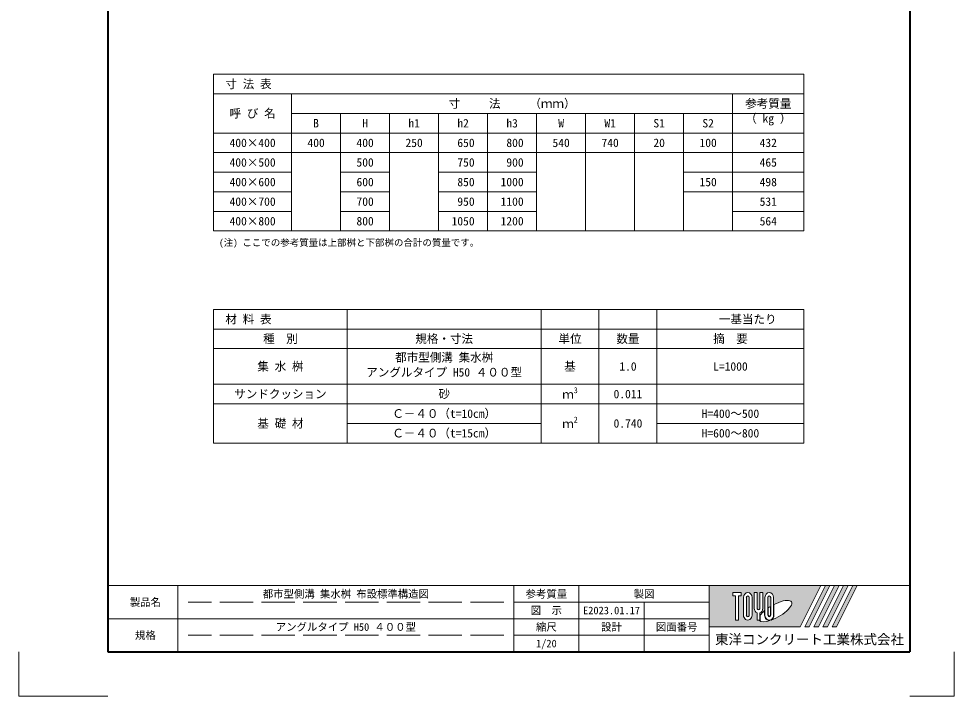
# Model space of a CAD drawing. Units: millimetres at full size; details may follow other scales. Extents: x 87398 to 114821, y -118528 to -105583.
# Drawn here: x 91838 to 96038, y -118528 to -115484 of the extents above; entities that cross this region are included whole.
import ezdxf
from ezdxf.enums import TextEntityAlignment as Align

# ---------------------------------------------------------------- set-up
doc = ezdxf.new("R2010")
doc.units = ezdxf.units.MM
doc.header["$LTSCALE"] = 25
doc.linetypes.add('DASHED', pattern=[7.5, 6, -1.5])
for name, color, linetype, lineweight in [('Defpoints_2', 8, 'Continuous', 0), ('図枠', 7, 'Continuous', 5), ('寸法・材料表', 7, 'Continuous', 13)]:
    doc.layers.add(name, color=color, linetype=linetype, lineweight=lineweight)
doc.styles.add('ＭＳ ゴシック', font='')
doc.styles.get('ＭＳ ゴシック').set_extended_font_data('MS Gothic')

msp = doc.modelspace()

# ---------------------------------------------------------------- hatches: boundary and pattern name
at = {"layer": '図枠'}
h = msp.add_hatch(color=256, dxfattribs=at)
h.paths.add_polyline_path([(94937.6, -118031.12), (94937.6, -118216.75), (95345.98, -118216.75), (95438.79, -118031.12)])
edge = h.paths.add_edge_path(flags=16)
edge.add_ellipse((95234.11, -118145.39), major_axis=(72.73, 40.71), ratio=0.3471473, start_angle=-144.31122, end_angle=72.1899, ccw=False)
edge.add_ellipse((95207.17, -118162.96), major_axis=(0, 24.75), ratio=0.8463542, start_angle=-160.70346, end_angle=-90)
edge.add_line((95228.12, -118162.96), (95228.12, -118115.78))
edge = h.paths.add_edge_path(flags=16)
edge.add_ellipse((95207.17, -118084.91), major_axis=(0, 22.85), ratio=0.8463541, start_angle=-90, end_angle=90, ccw=False)
edge.add_line((95226.51, -118084.91), (95226.51, -118162.96))
edge.add_ellipse((95207.17, -118162.96), major_axis=(0, 22.85), ratio=0.8463541, start_angle=90, end_angle=-90, ccw=False)
edge.add_line((95187.84, -118162.96), (95187.84, -118084.91))
edge = h.paths.add_edge_path(flags=16)
edge.add_line((95213.62, -118084.91), (95213.62, -118162.96))
edge.add_ellipse((95207.17, -118162.96), major_axis=(0, 7.62), ratio=0.8463541, start_angle=90, end_angle=-90, ccw=False)
edge.add_line((95200.73, -118162.96), (95200.73, -118084.91))
edge.add_ellipse((95207.17, -118084.91), major_axis=(0, 7.62), ratio=0.8463541, start_angle=-90, end_angle=90, ccw=False)
edge = h.paths.add_edge_path(flags=16)
edge.add_line((95212.01, -118124.8), (95212.01, -118162.96))
edge.add_ellipse((95207.17, -118162.96), major_axis=(0, 5.71), ratio=0.8463542, start_angle=90, end_angle=-90, ccw=False)
edge.add_line((95202.34, -118162.96), (95202.34, -118131.05))
edge.add_ellipse((95234.11, -118145.39), major_axis=(72.73, 40.71), ratio=0.3471473, start_angle=107.79174, end_angle=126.47132, ccw=False)
edge = h.paths.add_edge_path(flags=16)
edge.add_line((95178.17, -118062.06), (95178.17, -118132.03))
edge.add_ellipse((95158.83, -118132.03), major_axis=(0, 22.85), ratio=0.8463541, start_angle=-163.34117, end_angle=-90, ccw=False)
edge.add_line((95165.28, -118153.57), (95165.28, -118185.81))
edge.add_line((95165.28, -118185.81), (95152.39, -118185.81))
edge.add_line((95152.39, -118185.81), (95152.39, -118153.57))
edge.add_ellipse((95158.83, -118132.03), major_axis=(0, 22.85), ratio=0.8463541, start_angle=90, end_angle=163.34117, ccw=False)
edge.add_line((95139.5, -118132.03), (95139.5, -118062.06))
edge.add_line((95139.5, -118062.06), (95152.39, -118062.06))
edge.add_line((95152.39, -118062.06), (95152.39, -118132.03))
edge.add_ellipse((95158.83, -118132.03), major_axis=(0, 7.62), ratio=0.8463541, start_angle=90, end_angle=-90)
edge.add_line((95165.28, -118132.03), (95165.28, -118062.06))
edge.add_line((95165.28, -118062.06), (95178.17, -118062.06))
edge = h.paths.add_edge_path(flags=16)
edge.add_line((95186.23, -118143.26), (95186.23, -118162.96))
edge.add_ellipse((95207.17, -118162.96), major_axis=(0, 24.75), ratio=0.8463542, start_angle=90, end_angle=-171.54427)
edge.add_ellipse((95234.11, -118145.39), major_axis=(72.73, 40.71), ratio=0.3471473, start_angle=-178.64954, end_angle=-148.29244, ccw=False)
edge.add_line((95162.5, -118187.71), (95166.89, -118187.71))
edge.add_line((95166.89, -118187.71), (95166.89, -118163.58))
edge.add_ellipse((95234.11, -118145.39), major_axis=(72.73, 40.71), ratio=0.3471473, start_angle=148.21912, end_angle=165.90812, ccw=False)
edge = h.paths.add_edge_path(flags=16)
edge.add_ellipse((95110.49, -118084.91), major_axis=(0, 22.85), ratio=0.8463541, start_angle=-90, end_angle=90, ccw=False)
edge.add_line((95129.83, -118084.91), (95129.83, -118162.96))
edge.add_ellipse((95110.49, -118162.96), major_axis=(0, 22.85), ratio=0.8463541, start_angle=90, end_angle=-90, ccw=False)
edge.add_line((95091.16, -118162.96), (95091.16, -118084.91))
edge = h.paths.add_edge_path(flags=16)
edge.add_line((95116.94, -118084.91), (95116.94, -118162.96))
edge.add_ellipse((95110.49, -118162.96), major_axis=(0, 7.62), ratio=0.8463541, start_angle=90, end_angle=-90, ccw=False)
edge.add_line((95104.05, -118162.96), (95104.05, -118084.91))
edge.add_ellipse((95110.49, -118084.91), major_axis=(0, 7.62), ratio=0.8463541, start_angle=-90, end_angle=90, ccw=False)
h.paths.add_polyline_path([(95081.49, -118062.06), (95081.49, -118077.29), (95068.6, -118077.29), (95068.6, -118185.81), (95055.71, -118185.81), (95055.71, -118077.29), (95042.82, -118077.29), (95042.82, -118062.06)], flags=16)
for points in [[(95366.4, -118216.75), (95386.82, -118216.75), (95479.63, -118031.12), (95459.21, -118031.12)], [(95520.47, -118031.12), (95500.05, -118031.12), (95407.23, -118216.75), (95427.65, -118216.75)], [(95561.3, -118031.12), (95540.88, -118031.12), (95448.07, -118216.75), (95468.49, -118216.75)], [(95602.14, -118031.12), (95581.72, -118031.12), (95488.91, -118216.75), (95509.33, -118216.75)]]:
    msp.add_hatch(color=256, dxfattribs=at).paths.add_polyline_path(points)

# ---------------------------------------------------------------- linework, layer by layer
at = {"layer": 'Defpoints_2'}
for p, q in [((92712.6, -115733.86), (95362.6, -115733.86)), ((92712.6, -115733.86), (92712.6, -115821.86)), ((95362.6, -115733.86), (95362.6, -115821.86)), ((95042.6, -115909.86), (95362.6, -115909.86)), ((93062.6, -116085.86), (93282.6, -116085.86)), ((93502.6, -116085.86), (93722.6, -116085.86)), ((94162.6, -116085.86), (95042.6, -116085.86)), ((94822.6, -116261.86), (95042.6, -116261.86)), ((92712.6, -116790.33), (95362.6, -116790.33)), ((92712.6, -116790.33), (92712.6, -116878.33)), ((93312.6, -116790.33), (93312.6, -116878.33)), ((94182.6, -116790.33), (94182.6, -116878.33)), ((94442.6, -116790.33), (94442.6, -116878.33)), ((94702.6, -116790.33), (94702.6, -116878.33)), ((95362.6, -116790.33), (95362.6, -116878.33))]:
    msp.add_line(p, q, dxfattribs=at)
at = {"layer": 'Defpoints_2', "color": 1, "lineweight": 13}
for p, q in [((91837.6, -118328.12), (91837.6, -118528.12)), ((96037.6, -118328.12), (96037.6, -118528.12)), ((92237.6, -118528.12), (91837.6, -118528.12)), ((95837.6, -118528.12), (96037.6, -118528.12))]:
    msp.add_line(p, q, dxfattribs=at)
at = {"layer": '図枠', "lineweight": 40}
for p, q in [((92237.6, -112788.12), (92237.6, -118328.12)), ((95837.6, -112788.12), (95837.6, -118328.12)), ((92237.6, -118328.12), (95837.6, -118328.12))]:
    msp.add_line(p, q, dxfattribs=at)
at = {"layer": '図枠', "lineweight": 13}
for p, q in [((95837.6, -118031.12), (92237.6, -118031.12)), ((92552.6, -118328.12), (92552.6, -118031.12)), ((94060.1, -118328.12), (94060.1, -118031.12)), ((94352.6, -118328.12), (94352.6, -118031.12)), ((94937.6, -118328.12), (94937.6, -118031.12)), ((94937.6, -118105.37), (94060.1, -118105.37)), ((94645.1, -118328.12), (94645.1, -118105.37)), ((94937.6, -118179.62), (92237.6, -118179.62)), ((94937.6, -118253.87), (94060.1, -118253.87))]:
    msp.add_line(p, q, dxfattribs=at)
at = {"layer": '図枠'}
for p, q in [((94937.6, -118031.12), (95438.79, -118031.12)), ((95438.79, -118031.12), (95345.98, -118216.75)), ((95459.21, -118031.12), (95366.4, -118216.75)), ((95479.63, -118031.12), (95386.82, -118216.75)), ((95500.05, -118031.12), (95407.23, -118216.75)), ((95520.47, -118031.12), (95427.65, -118216.75)), ((95540.88, -118031.12), (95448.07, -118216.75)), ((95459.21, -118031.12), (95479.63, -118031.12)), ((95561.3, -118031.12), (95468.49, -118216.75)), ((95581.72, -118031.12), (95488.91, -118216.75)), ((95500.05, -118031.12), (95520.47, -118031.12)), ((95602.14, -118031.12), (95509.33, -118216.75)), ((95540.88, -118031.12), (95561.3, -118031.12)), ((95581.72, -118031.12), (95602.14, -118031.12)), ((95042.82, -118062.06), (95042.82, -118077.29)), ((95042.82, -118062.06), (95081.49, -118062.06)), ((95055.71, -118077.29), (95042.82, -118077.29)), ((95055.71, -118077.29), (95055.71, -118185.81)), ((95068.6, -118077.29), (95068.6, -118185.81)), ((95081.49, -118077.29), (95068.6, -118077.29)), ((95081.49, -118062.06), (95081.49, -118077.29)), ((95091.16, -118084.91), (95091.16, -118162.96)), ((95104.05, -118162.96), (95104.05, -118084.91)), ((95116.94, -118084.91), (95116.94, -118162.96)), ((95129.83, -118162.96), (95129.83, -118084.91)), ((95139.5, -118062.06), (95152.39, -118062.06)), ((95139.5, -118132.03), (95139.5, -118062.06)), ((95152.39, -118062.06), (95152.39, -118132.03)), ((95165.28, -118062.06), (95178.17, -118062.06)), ((95165.28, -118132.03), (95165.28, -118062.06)), ((95178.17, -118062.06), (95178.17, -118132.03)), ((95187.84, -118084.91), (95187.84, -118162.96)), ((95200.73, -118162.96), (95200.73, -118084.91)), ((95213.62, -118084.91), (95213.62, -118162.96)), ((95226.51, -118162.96), (95226.51, -118084.91)), ((95186.23, -118143.26), (95186.23, -118162.96)), ((95202.34, -118162.96), (95202.34, -118131.05)), ((95212.01, -118124.8), (95212.01, -118162.96)), ((95228.12, -118162.96), (95228.12, -118115.78)), ((95068.6, -118185.81), (95055.71, -118185.81)), ((95152.39, -118153.57), (95152.39, -118185.81)), ((95165.28, -118185.81), (95152.39, -118185.81)), ((95162.5, -118187.71), (95166.89, -118187.71)), ((95165.28, -118153.57), (95165.28, -118185.81)), ((95166.89, -118163.58), (95166.89, -118187.71)), ((94937.6, -118216.75), (95345.98, -118216.75)), ((95366.4, -118216.75), (95386.82, -118216.75)), ((95407.23, -118216.75), (95427.65, -118216.75)), ((95448.07, -118216.75), (95468.49, -118216.75)), ((95488.91, -118216.75), (95509.33, -118216.75))]:
    msp.add_line(p, q, dxfattribs=at)
at = {"layer": '図枠', "linetype": 'DASHED', "lineweight": 9}
for p, q in [((94015.1, -118105.37), (92597.6, -118105.37)), ((94015.1, -118253.87), (92597.6, -118253.87))]:
    msp.add_line(p, q, dxfattribs=at)
at = {"layer": '図枠'}
for centre, major_axis, ratio, start_param, end_param in [((95207.17, -118084.91), (0, 22.85), 0.846354, 4.712389, 7.8539816), ((95110.49, -118084.91), (0, 22.85), 0.846354, 4.712389, 7.8539816), ((95110.49, -118084.91), (0, 7.62), 0.846354, 4.712389, 7.8539816), ((95207.17, -118084.91), (0, 7.62), 0.846354, 4.712389, 7.8539816), ((95234.11, -118145.39), (72.73, 40.71), 0.347147, 4.2621853, 7.7429163), ((95158.83, -118132.03), (0, 22.85), 0.846354, 1.5707963, 2.8017557), ((95158.83, -118132.03), (0, 7.62), 0.846354, 1.5707963, 4.712389), ((95158.83, -118132.03), (0, 22.85), 0.846354, 3.4814296, 4.712389), ((95234.11, -118145.39), (72.73, 40.71), 0.347147, 2.0815197, 2.5155126), ((95234.11, -118145.39), (72.73, 40.71), 0.347147, 1.6817405, 1.8219833), ((95110.49, -118162.96), (0, 22.85), 0.846354, 1.5707963, 4.712389), ((95110.49, -118162.96), (0, 7.62), 0.846354, 1.5707963, 4.712389), ((95234.11, -118145.39), (72.73, 40.71), 0.347147, 3.2093975, 4.2004451), ((95207.17, -118162.96), (0, 24.75), 0.846354, 1.5707963, 3.3154679), ((95207.17, -118162.96), (0, 22.85), 0.846354, 1.5707963, 4.712389), ((95207.17, -118162.96), (0, 7.62), 0.846354, 1.5707963, 4.712389), ((95207.17, -118162.96), (0, 5.71), 0.846354, 1.5707963, 4.712389), ((95207.17, -118162.96), (0, 24.75), 0.846354, 3.5338438, 4.712389)]:
    msp.add_ellipse(centre, major_axis=major_axis, ratio=ratio, start_param=start_param, end_param=end_param, dxfattribs=at)
at = {"layer": '寸法・材料表'}
for p, q in [((92712.6, -115821.86), (95362.6, -115821.86)), ((92712.6, -115821.86), (92712.6, -116437.86)), ((93062.6, -115821.86), (93062.6, -116437.86)), ((95042.6, -115821.86), (95042.6, -116437.86)), ((95362.6, -115821.86), (95362.6, -116437.86)), ((93062.6, -115909.86), (95042.6, -115909.86)), ((93282.6, -115909.86), (93282.6, -116437.86)), ((93502.6, -115909.86), (93502.6, -116437.86)), ((93722.6, -115909.86), (93722.6, -116437.86)), ((93942.6, -115909.86), (93942.6, -116437.86)), ((94162.6, -115909.86), (94162.6, -116437.86)), ((94382.6, -115909.86), (94382.6, -116437.86)), ((94602.6, -115909.86), (94602.6, -116437.86)), ((94822.6, -115909.86), (94822.6, -116437.86)), ((92712.6, -115997.86), (95362.6, -115997.86)), ((92712.6, -116085.86), (93062.6, -116085.86)), ((93282.6, -116085.86), (93502.6, -116085.86)), ((93722.6, -116085.86), (94162.6, -116085.86)), ((95042.6, -116085.86), (95362.6, -116085.86)), ((92712.6, -116173.86), (93062.6, -116173.86)), ((93282.6, -116173.86), (93502.6, -116173.86)), ((93722.6, -116173.86), (94162.6, -116173.86)), ((94822.6, -116173.86), (95362.6, -116173.86)), ((92712.6, -116261.86), (93062.6, -116261.86)), ((93282.6, -116261.86), (93502.6, -116261.86)), ((93722.6, -116261.86), (94162.6, -116261.86)), ((95042.6, -116261.86), (95362.6, -116261.86)), ((92712.6, -116349.86), (93062.6, -116349.86)), ((93282.6, -116349.86), (93502.6, -116349.86)), ((93722.6, -116349.86), (94162.6, -116349.86)), ((95042.6, -116349.86), (95362.6, -116349.86)), ((92712.6, -116437.86), (95362.6, -116437.86)), ((92712.6, -116878.33), (95362.6, -116878.33)), ((92712.6, -116878.33), (92712.6, -117390.33)), ((93312.6, -116878.33), (93312.6, -117390.33)), ((94182.6, -116878.33), (94182.6, -117390.33)), ((94442.6, -116878.33), (94442.6, -117390.33)), ((94702.6, -116878.33), (94702.6, -117390.33)), ((95362.6, -116878.33), (95362.6, -117390.33)), ((92712.6, -116966.33), (95362.6, -116966.33)), ((92712.6, -117126.33), (95362.6, -117126.33)), ((92712.6, -117214.33), (95362.6, -117214.33)), ((93312.6, -117302.33), (94182.6, -117302.33)), ((94702.6, -117302.33), (95362.6, -117302.33)), ((92712.6, -117390.33), (95362.6, -117390.33))]:
    msp.add_line(p, q, dxfattribs=at)

# ---------------------------------------------------------------- texts
at = {"layer": '図枠', "style": 'ＭＳ ゴシック'}
for s, height, p in [('都市型側溝 集水桝 布設標準構造図', 34.18, (93306.35, -118068.25)), ('参考質量', 34.18, (94206.35, -118068.25)), ('製図', 34.18, (94645.1, -118068.25)), ('製品名', 34.18, (92406.35, -118105.37)), ('図\u3000示', 34.18, (94206.35, -118142.5)), ('E2023.01.17', 34.18, (94498.85, -118142.5)), ('アングルタイプ H50 ４００型', 34.18, (93306.35, -118216.75)), ('縮尺', 34.18, (94206.35, -118216.75)), ('設計', 34.18, (94498.85, -118216.75)), ('図面番号', 34.18, (94791.35, -118216.75)), ('規格', 34.18, (92406.35, -118253.87)), ('1/20', 34.18, (94206.35, -118291)), ('東洋コンクリート工業株式会社', 44.43, (95387.6, -118272.43))]:
    msp.add_text(s, height=height, dxfattribs=at).set_placement(p, align=Align.MIDDLE_CENTER)
at = {"layer": '寸法・材料表', "style": 'ＭＳ ゴシック'}
for s, p in [('\u3000寸 法 表', (92713.8, -115777.86)), ('\u3000材 料 表', (92713.8, -116834.33))]:
    msp.add_text(s, height=37.98, dxfattribs=at).set_placement(p, align=Align.MIDDLE_LEFT)
for s, p in [('寸\u3000   法\u3000   （ｍｍ）', (94052.6, -115865.86)), ('参考質量', (95202.6, -115865.86)), ('呼 び 名', (92887.6, -115909.86)), ('B', (93172.6, -115953.86)), ('H', (93392.6, -115953.86)), ('h1', (93612.6, -115953.86)), ('h2', (93832.6, -115953.86)), ('h3', (94052.6, -115953.86)), ('W', (94272.6, -115953.86)), ('W1', (94492.6, -115953.86)), ('S1', (94712.6, -115953.86)), ('S2', (94932.6, -115953.86)), ('400×400', (92887.6, -116041.86)), ('400', (93172.6, -116041.86)), ('400', (93392.6, -116041.86)), ('250', (93612.6, -116041.86)), (' 650', (93832.6, -116041.86)), (' 800', (94052.6, -116041.86)), ('540', (94272.6, -116041.86)), ('740', (94492.6, -116041.86)), ('20', (94712.6, -116041.86)), ('100', (94932.6, -116041.86)), ('432', (95202.6, -116041.86)), ('400×500', (92887.6, -116129.86)), ('500', (93392.6, -116129.86)), (' 750', (93832.6, -116129.86)), (' 900', (94052.6, -116129.86)), ('465', (95202.6, -116129.86)), ('400×600', (92887.6, -116217.86)), ('600', (93392.6, -116217.86)), (' 850', (93832.6, -116217.86)), ('1000', (94052.6, -116217.86)), ('150', (94932.6, -116217.86)), ('498', (95202.6, -116217.86)), ('400×700', (92887.6, -116305.86)), ('700', (93392.6, -116305.86)), (' 950', (93832.6, -116305.86)), ('1100', (94052.6, -116305.86)), ('531', (95202.6, -116305.86)), ('400×800', (92887.6, -116393.86)), ('800', (93392.6, -116393.86)), ('1050', (93832.6, -116393.86)), ('1200', (94052.6, -116393.86)), ('564', (95202.6, -116393.86)), ('\u3000\u3000\u3000一基当たり', (95032.6, -116834.33)), ('種\u3000別', (93012.6, -116922.33)), ('規格・寸法', (93747.6, -116922.33)), ('単位', (94312.6, -116922.33)), ('数量', (94572.6, -116922.33)), ('摘\u3000要', (95032.6, -116922.33)), ('集 水 桝', (93012.6, -117046.33)), ('基', (94312.6, -117046.33)), ('1.0', (94572.6, -117046.33)), ('L=1000', (95032.6, -117046.33)), ('サンドクッション', (93012.6, -117170.33)), ('砂', (93747.6, -117170.33)), ('0.011', (94572.6, -117170.33)), ('Ｃ－４０（t=10cm）', (93747.6, -117258.33)), ('H=400～500', (95032.6, -117258.33)), ('基 礎 材', (93012.6, -117302.33)), ('0.740', (94572.6, -117302.33)), ('Ｃ－４０（t=15cm）', (93747.6, -117346.33)), ('H=600～800', (95032.6, -117346.33))]:
    msp.add_text(s, height=37.98, dxfattribs=at).set_placement(p, align=Align.MIDDLE_CENTER)
msp.add_text('（ kg ）', height=37.98, dxfattribs=at).set_placement((95202.6, -115962.86), align=Align.BOTTOM_CENTER)
for s, height, p in [('(注) ここでの参考質量は上部桝と下部桝の合計の質量です。', 30.38, (92737.17, -116514.57)), ('ｍ', 37.98, (94277.64, -117202.46)), ('3', 26.58, (94329.44, -117174.46)), ('ｍ', 37.98, (94277.64, -117334.46)), ('2', 26.58, (94329.44, -117306.46))]:
    msp.add_text(s, height=height, dxfattribs=at).set_placement(p, align=Align.BOTTOM_LEFT)
for s, p in [('都市型側溝 集水桝', (93527.45, -116987.1)), ('アングルタイプ H50 ４００型', (93397.95, -117053.77))]:
    msp.add_text(s, height=37.98, dxfattribs=at).set_placement(p, align=Align.TOP_LEFT)

doc.saveas('drawing.dxf')
